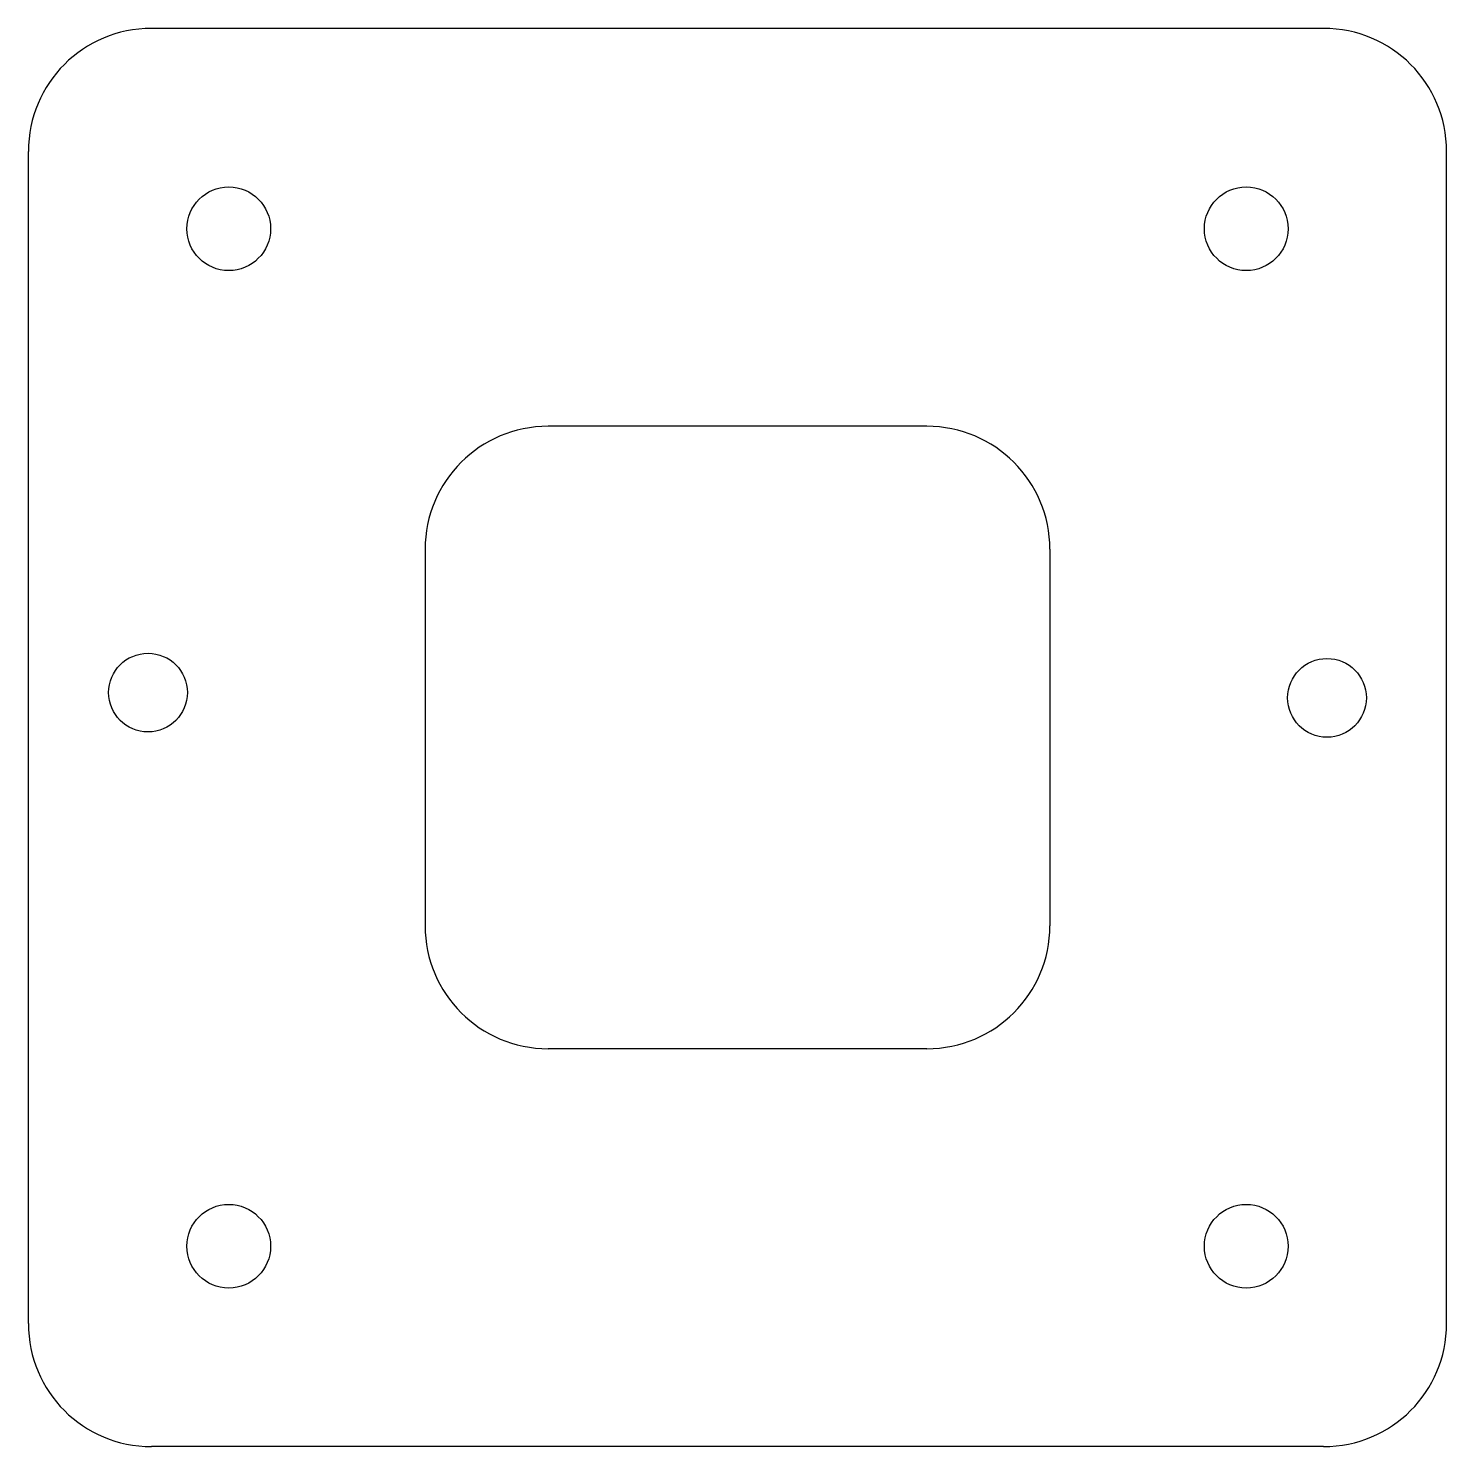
# Model space of a CAD drawing. Extents: x -28.8 to 28.8, y -28.8 to 28.8.
import ezdxf

# ---------------------------------------------------------------- set-up
doc = ezdxf.new("R2010")
doc.units = 0
doc.header["$MEASUREMENT"] = 0
doc.layers.add('VISIBLE', color=7, linetype='CONTINUOUS')

msp = doc.modelspace()

# ---------------------------------------------------------------- linework, layer by layer
at = {"layer": 'VISIBLE'}
for p, q in [((23.825, 28.825), (-23.825, 28.825)), ((-28.825, -23.825), (-28.825, 23.825)), ((28.825, -23.825), (28.825, 23.825)), ((7.7, 12.65), (-7.7, 12.65)), ((-12.7, 7.65), (-12.7, -7.65)), ((12.7, 7.65), (12.7, -7.65)), ((7.7, -12.65), (-7.7, -12.65)), ((23.825, -28.825), (-23.825, -28.825))]:
    msp.add_line(p, q, dxfattribs=at)
for centre, radius in [((-20.68, 20.68), 1.7), ((20.68, 20.68), 1.7), ((-23.962, 1.825), 1.6), ((23.962, 1.61), 1.6), ((-20.68, -20.68), 1.7), ((20.68, -20.68), 1.7)]:
    msp.add_circle(centre, radius, dxfattribs=at)
for centre, start, end in [((-23.825, 23.825), 90, 180), ((23.825, 23.825), 0, 90), ((-7.7, 7.65), 90, 180), ((7.7, 7.65), 0, 90), ((-7.7, -7.65), 180, 270), ((7.7, -7.65), 270, 0), ((-23.825, -23.825), 180, 270), ((23.825, -23.825), 270, 0)]:
    msp.add_arc(centre, 5, start, end, dxfattribs=at)

doc.saveas('drawing.dxf')
